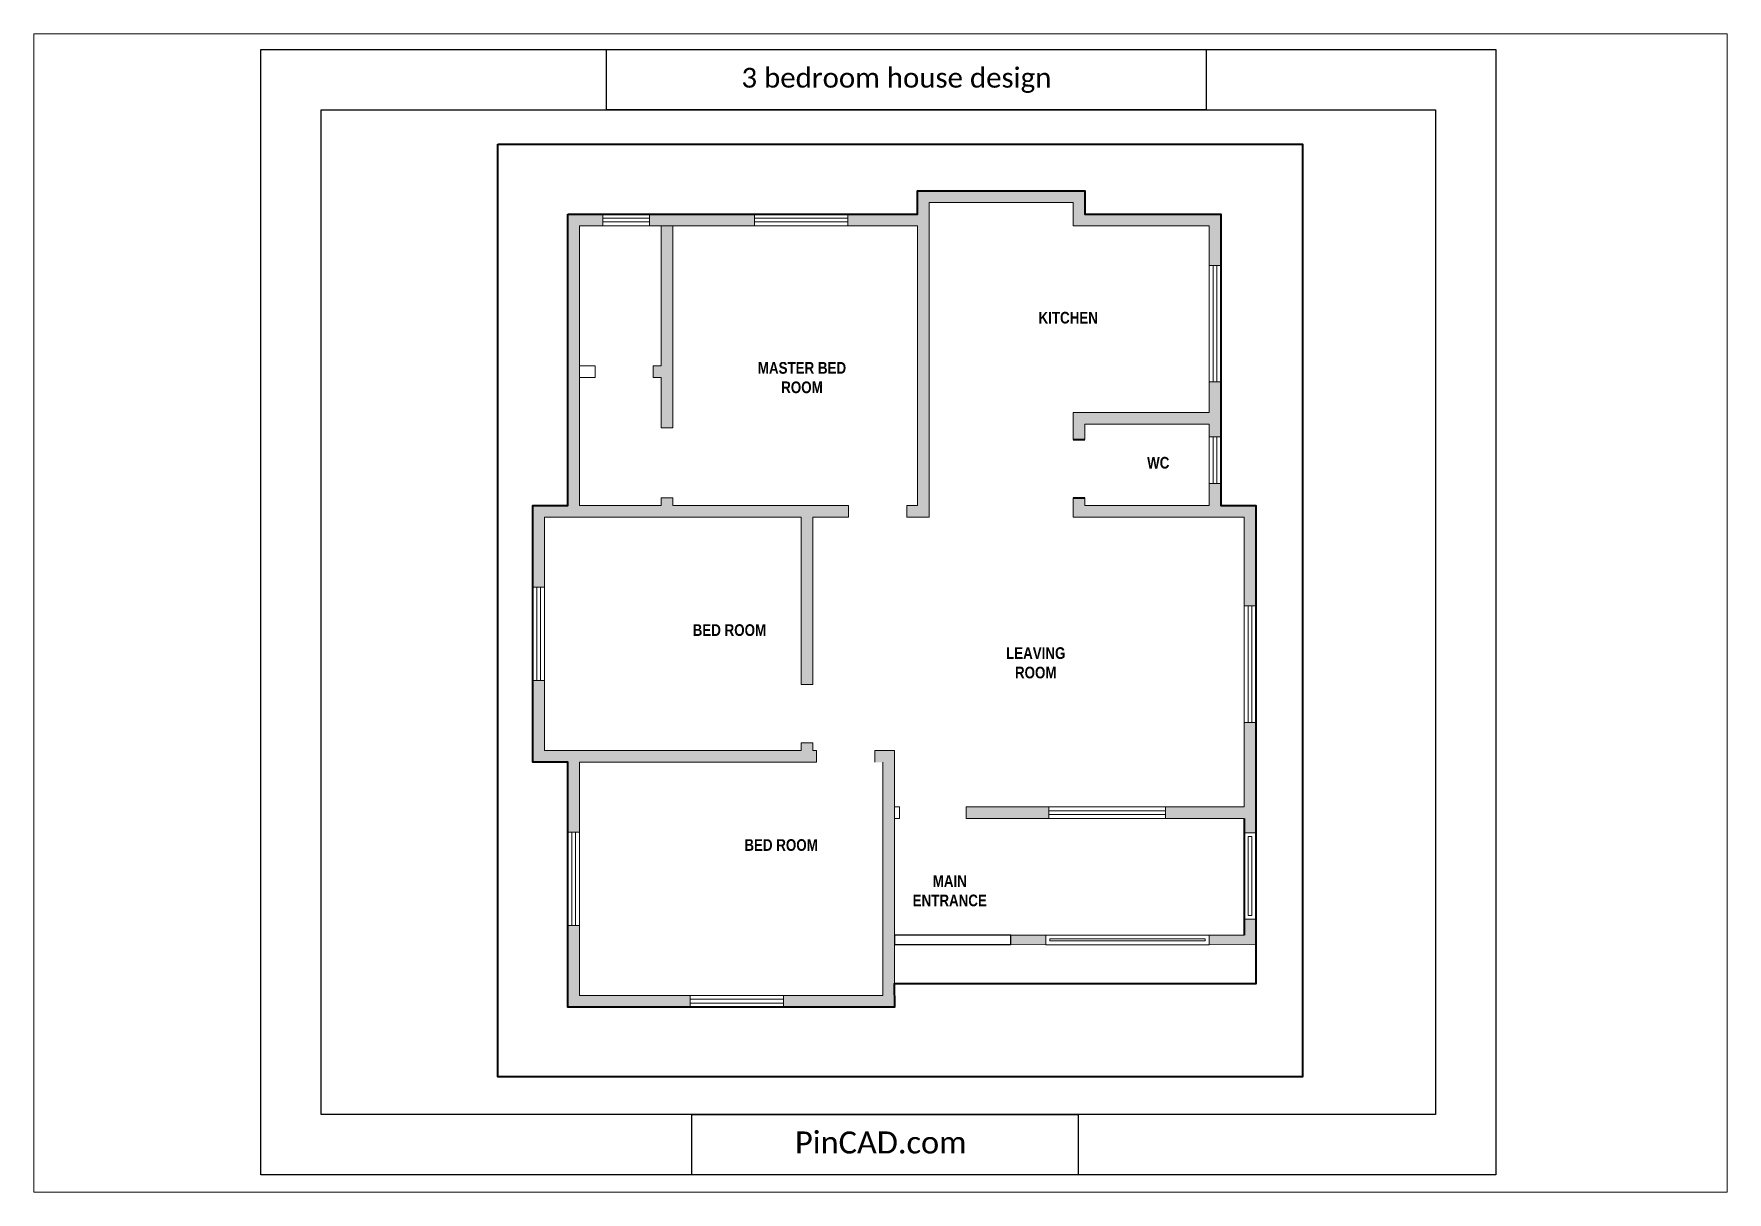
# Paper-space layout 'Layout1' of a CAD drawing. Header units: feet, sheet in inches. Extents: x 0.2 to 11.2, y 0.2 to 7.7.
# The model-space entities are those that its viewports show. They can reach past a viewport. Long polylines and large blocks are cut down to what shows.
import ezdxf

# ---------------------------------------------------------------- set-up
doc = ezdxf.new("R2010")
doc.units = ezdxf.units.FT
doc.header["$MEASUREMENT"] = 0
doc.linetypes.add('ACAD_ISO04W100', pattern=[30, 24, -3, 0, -3])
for name, color, linetype, lineweight in [('BODER LINE', 141, 'Continuous', 40), ('DIM1', 152, 'Continuous', 5), ('text', 6, 'Continuous', 25), ('wall', 7, 'Continuous', 40), ('window', 116, 'Continuous', 20)]:
    doc.layers.add(name, color=color, linetype=linetype, lineweight=lineweight)
doc.layers.add('FURN', color=171, linetype='Continuous')
doc.layers.add('PinCAD.com', color=7, linetype='Continuous')
doc.styles.add('iso', font='iso.shx')
doc.styles.get("Standard").update_dxf_attribs({"font": 'swisscb.ttf'})

# ---------------------------------------------------------------- blocks, each defined once
blk = doc.blocks.new('A$C381E33FC')
at = {"layer": 'window', "lineweight": 0}
for p, q in [((0, 0), (0, 6)), ((0, 6), (48, 6)), ((0, 4), (48, 4)), ((0, 2), (48, 2)), ((0, 0), (48, 0)), ((0, 0), (48, 0)), ((48, 0), (48, 6))]:
    blk.add_line(p, q, dxfattribs=at)
blk = doc.blocks.new('A$C6E103827')
at = {"layer": 'window', "lineweight": 0}
for p, q in [((0, 0), (0, 6)), ((0, 6), (24, 6)), ((0, 4), (24, 4)), ((0, 2), (24, 2)), ((24, 0), (24, 6)), ((0, 0), (24, 0)), ((0, 0), (24, 0))]:
    blk.add_line(p, q, dxfattribs=at)
blk = doc.blocks.new('A$C262B17CF')
at = {"layer": 'window', "lineweight": 0}
for p, q in [((0, 60), (-6, 60)), ((-6, 0), (-6, 60)), ((-4, 0), (-4, 60)), ((-2, 0), (-2, 60)), ((0, 0), (0, 60)), ((0, 0), (0, 60)), ((0, 0), (-6, 0))]:
    blk.add_line(p, q, dxfattribs=at)

msp = doc.modelspace()

# ---------------------------------------------------------------- hatches: boundary and pattern name
at = {"layer": 'wall'}
h = msp.add_hatch(color=256, dxfattribs=at)
h.dxf.hatch_style = 1
h.paths.add_polyline_path([(-684.69, 369.65), (-720.69, 369.65), (-720.69, 363.65), (-684.69, 363.65), (-684.69, 219.65), (-690.32, 219.65), (-690.32, 213.65), (-678.69, 213.65), (-678.69, 223.65), (-678.69, 375.65), (-604.69, 375.65), (-604.69, 363.65), (-534.69, 363.65), (-534.69, 343.31), (-528.69, 343.31), (-528.69, 369.65), (-598.69, 369.65), (-598.69, 381.65), (-684.69, 381.65)])
h = msp.add_hatch(color=256, dxfattribs=at)
h.dxf.hatch_style = 1
h.paths.add_polyline_path([(-864.69, 219.65), (-882.69, 219.65), (-882.69, 177.65), (-876.69, 177.65), (-876.69, 213.65), (-744.69, 213.65), (-744.69, 127.65), (-738.69, 127.65), (-738.69, 213.65), (-720.32, 213.65), (-720.32, 217.4), (-720.32, 219.65), (-810.69, 219.65), (-810.69, 223.65), (-816.69, 223.65), (-816.69, 219.65), (-858.69, 219.65), (-858.69, 363.65), (-846.69, 363.65), (-846.69, 369.65), (-864.69, 369.65)])
h = msp.add_hatch(color=256, dxfattribs=at)
h.dxf.hatch_style = 1
h.paths.add_polyline_path([(-768.69, 363.65), (-768.69, 369.65), (-822.69, 369.65), (-822.69, 363.65)])
h = msp.add_hatch(color=256, dxfattribs=at)
h.dxf.hatch_style = 1
h.paths.add_polyline_path([(-810.69, 363.65), (-816.69, 363.65), (-816.69, 291.65), (-820.69, 291.65), (-820.69, 285.65), (-816.69, 285.65), (-816.69, 259.65), (-810.69, 259.65)])
h = msp.add_hatch(color=256, dxfattribs=at)
h.dxf.hatch_style = 1
h.paths.add_polyline_path([(-534.69, 261.65), (-534.69, 255.09), (-528.69, 255.09), (-528.69, 283.31), (-534.69, 283.31), (-534.69, 267.65), (-604.69, 267.65), (-604.69, 253.65), (-600.94, 253.65), (-598.69, 253.65), (-598.69, 261.65)])
h = msp.add_hatch(color=256, dxfattribs=at)
h.dxf.hatch_style = 1
h.paths.add_polyline_path([(-510.69, 219.65), (-528.69, 219.65), (-528.69, 231.09), (-534.69, 231.09), (-534.69, 219.65), (-598.69, 219.65), (-598.69, 223.65), (-604.69, 223.65), (-604.69, 213.65), (-516.69, 213.65), (-516.69, 168.03), (-510.69, 168.03)])
h = msp.add_hatch(color=256, dxfattribs=at)
h.dxf.hatch_style = 1
h.paths.add_polyline_path([(-736.69, 87.65), (-736.69, 93.65), (-738.69, 93.65), (-738.69, 97.65), (-742.44, 97.65), (-744.69, 97.65), (-744.69, 93.65), (-876.69, 93.65), (-876.69, 129.65), (-882.69, 129.65), (-882.69, 87.65), (-864.69, 87.65), (-864.69, 51.65), (-858.69, 51.65), (-858.69, 87.65)])
h = msp.add_hatch(color=256, dxfattribs=at)
h.dxf.hatch_style = 1
h.paths.add_polyline_path([(-557.15, 64.65), (-557.15, 58.65), (-516.69, 58.65), (-516.69, 51.33), (-510.7, 51.33), (-510.7, 108.03), (-516.69, 108.03), (-516.69, 64.65)])
h.paths.add_polyline_path([(-659.68, 64.65), (-659.68, 58.65), (-617.15, 58.65), (-617.15, 64.65)])
h = msp.add_hatch(color=256, dxfattribs=at)
h.dxf.hatch_style = 1
h.paths.add_polyline_path([(-702.69, -32.35), (-753.69, -32.35), (-753.69, -38.35), (-696.69, -38.35), (-696.69, 93.65), (-706.69, 93.65), (-706.69, 89.9), (-706.69, 87.65), (-702.69, 87.65)])
h = msp.add_hatch(color=256, dxfattribs=at)
h.dxf.hatch_style = 1
h.paths.add_polyline_path([(-858.69, -32.35), (-858.69, 3.65), (-864.69, 3.65), (-864.69, -38.35), (-801.69, -38.35), (-801.69, -32.35)])
h = msp.add_hatch(color=256, dxfattribs=at)
h.dxf.hatch_style = 1
h.paths.add_polyline_path([(-510.69, -6.35), (-510.69, 6.78), (-516.69, 6.78), (-516.69, -1.35), (-534.69, -1.35), (-534.69, -6.33)])
h.paths.add_polyline_path([(-618.69, -6.28), (-618.69, -1.35), (-636.69, -1.35), (-636.69, -6.26)])

# ---------------------------------------------------------------- linework, layer by layer
at = {"layer": 'BODER LINE', "linetype": 'ACAD_ISO04W100', "lineweight": 0, "ltscale": 2}
for p in [(-510.69, -6.43), (-696.69, -26.35)]:
    msp.add_line(p, (-510.69, -26.43), dxfattribs=at)
at = {"layer": 'FURN'}
msp.add_lwpolyline([(-696.69, -6.26), (-636.69, -6.26), (-636.69, -1.35), (-696.69, -1.35)], close=True, dxfattribs=at)
at = {"layer": 'PinCAD.com'}
for points in [[(-1022.71, 454.47), (-387.22, 454.47), (-387.22, -124.74), (-1022.71, -124.74)], [(-844.85, 454.47), (-536.25, 454.47), (-536.25, 423.42), (-844.85, 423.42)], [(-991.66, 423.42), (-418.27, 423.42), (-418.27, -93.69), (-991.66, -93.69)], [(-800.94, -93.69), (-602.11, -93.69), (-602.11, -124.74), (-800.94, -124.74)], [(-800.94, -93.69), (-602.11, -93.69), (-602.11, -124.74), (-800.94, -124.74)]]:
    msp.add_lwpolyline(points, close=True, dxfattribs=at)
at = {"layer": 'wall', "lineweight": 0}
for p, q in [((-684.69, 381.65), (-684.69, 369.65)), ((-598.69, 381.65), (-684.69, 381.65)), ((-678.69, 375.65), (-678.69, 213.65)), ((-604.69, 375.65), (-678.69, 375.65)), ((-604.69, 375.65), (-604.69, 363.65)), ((-598.69, 381.65), (-598.69, 369.65)), ((-864.69, 369.65), (-846.69, 369.65)), ((-864.69, 219.65), (-864.69, 369.65)), ((-828.69, 369.65), (-684.69, 369.65)), ((-598.69, 369.65), (-528.69, 369.65)), ((-528.69, 219.65), (-528.69, 369.65)), ((-858.69, 363.65), (-846.69, 363.65)), ((-858.69, 219.65), (-858.69, 363.65)), ((-684.69, 363.65), (-828.69, 363.65)), ((-816.69, 363.65), (-816.69, 291.65)), ((-684.69, 363.65), (-684.69, 219.65)), ((-534.69, 363.65), (-604.69, 363.65)), ((-534.69, 267.65), (-534.69, 363.65)), ((-850.69, 285.65), (-850.69, 291.65)), ((-816.69, 291.65), (-820.69, 291.65)), ((-820.69, 285.65), (-820.69, 291.65)), ((-858.69, 285.65), (-850.69, 285.65)), ((-820.69, 285.65), (-816.69, 285.65)), ((-816.69, 285.65), (-816.69, 259.65)), ((-604.69, 267.65), (-534.69, 267.65)), ((-604.69, 267.65), (-604.69, 253.65)), ((-534.69, 261.65), (-598.69, 261.65)), ((-598.69, 261.65), (-598.69, 253.65)), ((-534.69, 219.65), (-534.69, 261.65)), ((-810.69, 259.65), (-816.69, 259.65)), ((-816.69, 223.65), (-816.69, 219.65)), ((-810.69, 223.65), (-816.69, 223.65)), ((-720.32, 213.65), (-720.32, 219.65)), ((-684.69, 219.65), (-690.32, 219.65)), ((-690.32, 213.65), (-690.32, 219.65)), ((-604.69, 223.65), (-604.69, 213.65)), ((-598.69, 223.65), (-598.69, 219.65)), ((-598.69, 219.65), (-534.69, 219.65)), ((-528.69, 219.65), (-510.69, 219.65)), ((-510.69, 58.65), (-510.69, 219.65)), ((-744.69, 127.65), (-744.69, 213.65)), ((-738.69, 127.65), (-738.69, 213.65)), ((-678.69, 213.65), (-690.32, 213.65)), ((-604.69, 213.65), (-516.69, 213.65)), ((-516.69, 64.65), (-516.69, 213.65)), ((-738.69, 127.65), (-744.69, 127.65)), ((-744.69, 93.65), (-744.69, 97.65)), ((-738.69, 97.65), (-744.69, 97.65)), ((-738.69, 93.65), (-738.69, 97.65)), ((-864.69, -38.35), (-864.69, 87.65)), ((-858.69, -32.35), (-858.69, 87.65)), ((-738.69, 93.65), (-736.69, 93.65)), ((-736.69, 93.65), (-736.69, 87.65)), ((-696.69, 93.65), (-706.69, 93.65)), ((-706.69, 93.65), (-706.69, 87.65)), ((-702.69, -32.35), (-702.69, 87.65)), ((-696.69, -38.35), (-696.69, 93.65)), ((-696.69, 64.65), (-693.97, 64.65)), ((-693.97, 58.65), (-693.97, 64.65)), ((-659.68, 64.65), (-516.69, 64.65)), ((-659.68, 58.65), (-659.68, 64.65)), ((-696.69, 58.65), (-693.97, 58.65)), ((-659.68, 58.65), (-516.69, 58.65)), ((-636.69, -1.35), (-516.69, -1.35)), ((-636.69, -6.26), (-636.69, -1.35)), ((-636.69, -6.26), (-510.69, -6.35)), ((-510.69, -6.43), (-510.69, -6.35)), ((-702.69, -32.35), (-858.69, -32.35)), ((-696.69, -38.35), (-864.69, -38.35))]:
    msp.add_line(p, q, dxfattribs=at)
at = {"layer": 'wall'}
for p, q in [((-604.69, 253.65), (-598.69, 253.65)), ((-604.69, 223.65), (-598.69, 223.65)), ((-516.69, 58.65), (-516.69, -1.35)), ((-510.69, 58.65), (-510.69, -6.35))]:
    msp.add_line(p, q, dxfattribs=at)
at = {"layer": 'wall', "color": 8}
msp.add_lwpolyline([(-900.69, 405.65), (-708.69, 405.65), (-708.69, 405.65), (-574.69, 405.65), (-574.69, 405.65), (-486.69, 405.65), (-486.69, 243.65), (-486.69, 243.65), (-486.69, -74.35), (-672.69, -74.35), (-672.69, -74.35), (-900.69, -74.35), (-900.69, 63.65), (-900.69, 63.65), (-900.69, 243.65), (-900.69, 243.65)], close=True, dxfattribs=at)
at = {"layer": 'wall', "color": 2}
msp.add_lwpolyline([(-864.69, 369.65), (-684.69, 369.65), (-684.69, 381.65), (-598.69, 381.65), (-598.69, 369.65), (-528.69, 369.65), (-528.69, 219.65), (-510.69, 219.65), (-510.7, -26.39), (-696.7, -26.39), (-696.69, -38.35), (-864.69, -38.35), (-864.69, 87.65), (-882.69, 87.65), (-882.69, 219.65), (-864.69, 219.65)], close=True, dxfattribs=at)
at = {"layer": 'wall', "lineweight": 0}
for points in [[(-810.69, 363.65), (-810.69, 259.65)], [(-850.69, 291.65), (-858.69, 291.65)], [(-864.69, 219.65), (-882.69, 219.65), (-882.69, 87.65), (-864.69, 87.65)], [(-816.69, 219.65), (-858.69, 219.65)], [(-810.69, 223.65), (-810.69, 219.65)], [(-720.32, 219.65), (-810.69, 219.65)], [(-744.69, 213.65), (-876.69, 213.65), (-876.69, 93.65), (-744.69, 93.65)], [(-720.32, 213.65), (-738.69, 213.65)], [(-858.69, 87.65), (-736.69, 87.65)]]:
    msp.add_lwpolyline(points, dxfattribs=at)
at = {"layer": 'window'}
for points in [[(-516.69, 51.33), (-510.69, 51.33), (-510.69, 6.78), (-516.69, 6.78)], [(-514.69, 49.33), (-512.69, 49.33), (-512.69, 8.78), (-514.69, 8.78)], [(-618.69, -1.35), (-534.69, -1.35), (-534.69, -6.32), (-618.69, -6.32)], [(-616.69, -3.35), (-536.69, -3.35), (-536.69, -4.32), (-616.69, -4.32)]]:
    msp.add_lwpolyline(points, close=True, dxfattribs=at)

# ---------------------------------------------------------------- block references
at = {"layer": 'DIM1', "lineweight": 0}
for name, p in [('A$C6E103827', (-846.69, 363.65)), ('A$C381E33FC', (-768.69, 363.65)), ('A$C381E33FC', (-801.69, -38.35))]:
    msp.add_blockref(name, p, dxfattribs=at)
for name, p, rotation in [('A$C6E103827', (-534.69, 255.09), 270), ('A$C381E33FC', (-876.69, 129.65), 90), ('A$C381E33FC', (-858.69, 3.65), 90)]:
    msp.add_blockref(name, p, dxfattribs=dict(at, rotation=rotation))
at = {"layer": 'window'}
for p in [(-528.69, 283.31), (-510.69, 108.03)]:
    msp.add_blockref('A$C262B17CF', p, dxfattribs=at)
at = {"layer": 'window', "rotation": 270}
msp.add_blockref('A$C262B17CF', (-617.15, 58.65), dxfattribs=at)

# ---------------------------------------------------------------- texts
at = {"layer": 'PinCAD.com', "linetype": 'Continuous', "attachment_point": 1, "style": 'iso'}
for s, width, gutter_width, insert, char_height in [('{\\fCalibri|b0|i0|c0|p34;\\H0.91667x;\\C0;3 bedroom house design}', 342.4056, 55.58, (-775.36, 444.96), 11.1167), ('{\\fCalibri|b0|i0|c0|p34;\\H0.91667x;\\C0;PinCAD.com}', 186.3038, 61.76, (-747.78, -102.4), 12.3519)]:
    msp.add_mtext_dynamic_manual_height_columns(s, width=width, gutter_width=gutter_width, heights=[0], dxfattribs=dict(at, insert=insert, char_height=char_height))
at = {"layer": 'text', "lineweight": 0, "char_height": 6, "attachment_point": 2}
for s, insert, width in [('KITCHEN ', (-607.23, 319.39), 72.2909), ('MASTER BED \\PROOM ', (-744.21, 293.56), 72.2909), ('WC', (-560.91, 244.74), 18.693), ('BED ROOM ', (-781.54, 158.62), 72.2909), ('LEAVING \\PROOM ', (-623.94, 146.78), 72.2909), ('BED ROOM ', (-754.95, 48.01), 72.2909), ('MAIN \\PENTRANCE', (-668.17, 29.49), 72.2909)]:
    msp.add_mtext(s, dxfattribs=dict(at, insert=insert, width=width))

psp = doc.layouts.get("Layout1")

# ---------------------------------------------------------------- viewports
at = {"layer": 'wall', "color": 2, "view_target_point": (3259.862, 1666.433)}
psp.add_viewport(center=(5.702, 3.956), size=(10.914, 7.46743), view_center_point=(-3963.675, -1502.024), view_height=596.07458, dxfattribs=at)

doc.saveas('drawing.dxf')
